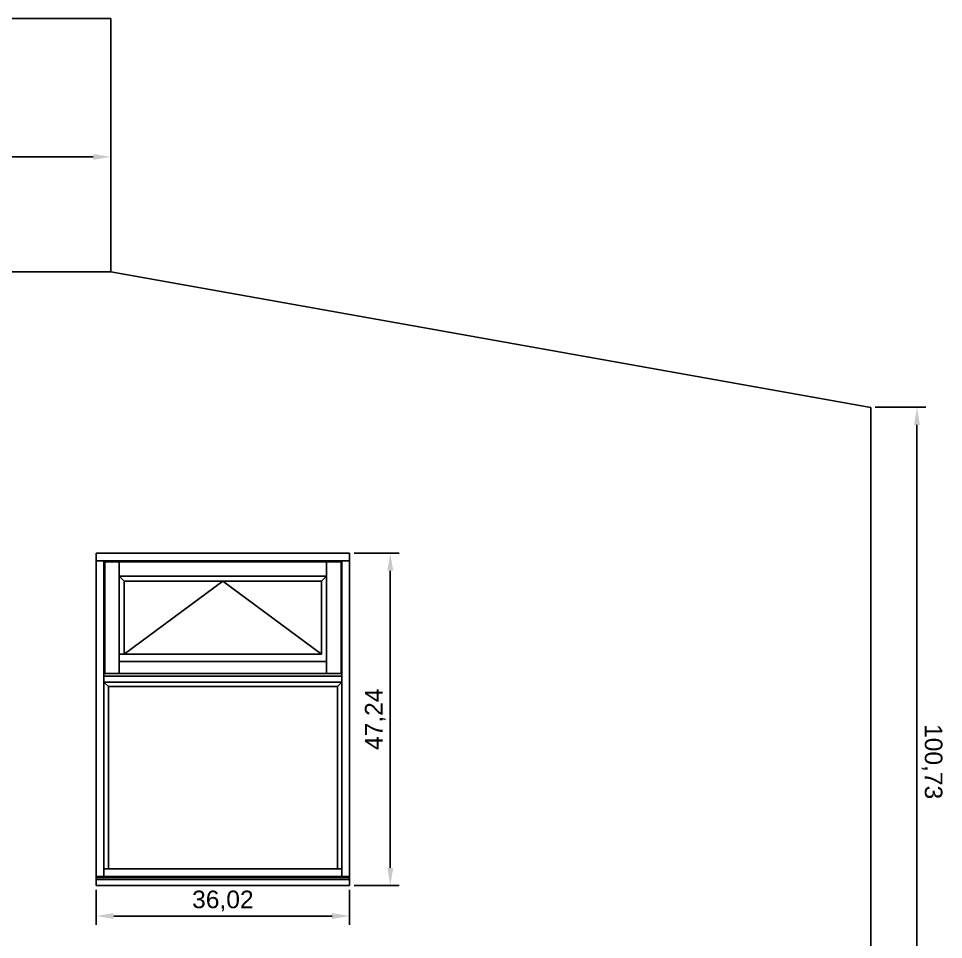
# Model space of a CAD drawing. Header units: inches. Extents: x -6116765 to 6074085, y -988255 to 3489801.
# Drawn here: x 388.9 to 520.3, y 124.8 to 255.8 of the extents above; entities that cross this region are included whole.
import ezdxf

# ---------------------------------------------------------------- set-up
doc = ezdxf.new("R2010")
doc.units = ezdxf.units.IN
for name, color, linetype in [('measurements', 151, 'Continuous'), ('Wall', 7, 'Continuous'), ('Window', 5, 'Continuous')]:
    doc.layers.add(name, color=color, linetype=linetype)
doc.styles.get("Standard").update_dxf_attribs({"font": 'arial.ttf'})
doc.dimstyles.new('ISO-25', dxfattribs={"dimtxt": 2.5, "dimasz": 2.5, "dimexe": 1.25, "dimexo": 0.625, "dimtad": 1, "dimtxsty": 'Standard', "dimcen": 2.5, "dimadec": 0, "dimazin": 0, "dimtfac": 1, "dimtmove": 0, "dimatfit": 3, "dimfxl": 1, "dimarcsym": 0})

# ---------------------------------------------------------------- blocks, each defined once
blk = doc.blocks.new('Window 012')
for p, q in [((915, 1178.4), (0, 1178.4)), ((0, 1178.4), (0, 600)), ((915, 600), (915, 1178.4)), ((915, 1150.4), (0, 1150.4)), ((28, 1150.4), (28, 600)), ((884, 1147.4), (31, 1147.4)), ((31, 1147.4), (31, 743.4)), ((83, 1147.4), (83, 743.4)), ((832, 1147.4), (832, 743.4)), ((884, 743.4), (884, 1147.4)), ((887, 600), (887, 1150.4)), ((83, 1095.4), (832, 1095.4)), ((83, 1095.4), (101, 1077.4)), ((814, 1077.4), (101, 1077.4)), ((101, 1077.4), (101, 813.4)), ((101, 813.4), (457.5, 1077.4)), ((457.5, 1077.4), (814, 813.4)), ((814, 1077.4), (832, 1095.4)), ((814, 813.4), (814, 1077.4)), ((814, 813.4), (83, 813.4)), ((83, 787.2), (832, 787.2)), ((887, 734.7), (28, 734.7)), ((884, 743.4), (31, 743.4)), ((887, 712.4), (28, 712.4)), ((44, 696.4), (28, 712.4)), ((871, 696.4), (887, 712.4)), ((871, 696.4), (44, 696.4)), ((44, 696.4), (44, 600)), ((871, 696.4), (871, 600)), ((0, 600), (0, -21.6)), ((28, 600), (28, 10.6)), ((44, 600), (44, 38.4)), ((871, 600), (871, 38.4)), ((887, 10.6), (887, 600)), ((915, -21.6), (915, 600)), ((887, 38.4), (28, 38.4)), ((915, 10.6), (0, 10.6)), ((0, 8.9), (915, 8.9)), ((0, 7.5), (915, 7.5)), ((0, 0), (915, 0)), ((0, -21.6), (915, -21.6))]:
    blk.add_line(p, q)
blk = doc.blocks.new('*D428')
at = {"layer": 'Defpoints', "color": 0, "transparency": 16777216}
for p in [(509.99, 200.49), (510, 99.76), (516.55, 99.76)]:
    blk.add_point(p, dxfattribs=at)
at = {"layer": 'measurements', "color": 0, "lineweight": -2, "transparency": 16777216}
for p, q in [((510.62, 200.49), (517.79, 200.49)), ((516.54, 197.99), (516.55, 102.26)), ((510.63, 99.76), (517.8, 99.76))]:
    blk.add_line(p, q, dxfattribs=at)
at = {"layer": 'measurements', "color": 0, "transparency": 16777216}
for points in [[(516.96, 197.99), (516.13, 197.99), (516.54, 200.49)], [(516.97, 102.26), (516.14, 102.26), (516.55, 99.76)]]:
    blk.add_solid(points, dxfattribs=at)
at = {"layer": 'measurements', "color": 0, "transparency": 16777216, "insert": (518.68, 150.12), "char_height": 2.5, "attachment_point": 5, "rotation": 270.0067}
blk.add_mtext('100,73', dxfattribs=at)
blk = doc.blocks.new('*D434')
at = {"layer": 'Defpoints', "color": 0, "transparency": 16777216}
for p in [(435.92, 179.76), (435.92, 132.51), (441.7, 132.51)]:
    blk.add_point(p, dxfattribs=at)
at = {"layer": 'measurements', "color": 0, "lineweight": -2, "transparency": 16777216}
for p, q in [((436.55, 179.76), (442.95, 179.76)), ((441.7, 177.26), (441.7, 135.01)), ((436.55, 132.51), (442.95, 132.51))]:
    blk.add_line(p, q, dxfattribs=at)
at = {"layer": 'measurements', "color": 0, "transparency": 16777216}
for points in [[(441.29, 177.26), (442.12, 177.26), (441.7, 179.76)], [(441.29, 135.01), (442.12, 135.01), (441.7, 132.51)]]:
    blk.add_solid(points, dxfattribs=at)
at = {"layer": 'measurements', "color": 0, "transparency": 16777216, "insert": (439.58, 156.14), "char_height": 2.5, "attachment_point": 5, "rotation": 90}
blk.add_mtext('47,24', dxfattribs=at)
blk = doc.blocks.new('*D435')
at = {"layer": 'Defpoints', "color": 0, "transparency": 16777216}
for p in [(399.9, 132.51), (435.92, 132.51), (435.92, 128.18)]:
    blk.add_point(p, dxfattribs=at)
at = {"layer": 'measurements', "color": 0, "lineweight": -2, "transparency": 16777216}
for p, q in [((399.9, 131.89), (399.9, 126.93)), ((435.92, 131.89), (435.92, 126.93)), ((402.4, 128.18), (433.42, 128.18))]:
    blk.add_line(p, q, dxfattribs=at)
at = {"layer": 'measurements', "color": 0, "transparency": 16777216}
for points in [[(402.4, 128.59), (402.4, 127.76), (399.9, 128.18)], [(433.42, 128.59), (433.42, 127.76), (435.92, 128.18)]]:
    blk.add_solid(points, dxfattribs=at)
at = {"layer": 'measurements', "color": 0, "transparency": 16777216, "insert": (417.91, 130.31), "char_height": 2.5, "attachment_point": 5}
blk.add_mtext('36,02', dxfattribs=at)
blk = doc.blocks.new('*D442')
at = {"layer": 'Defpoints', "color": 0, "transparency": 16777216}
for p in [(257.99, 236.09), (257.99, 219.76), (401.99, 219.76)]:
    blk.add_point(p, dxfattribs=at)
at = {"layer": 'measurements', "color": 0, "lineweight": -2, "transparency": 16777216}
for p, q in [((257.99, 220.38), (257.99, 237.34)), ((401.99, 220.38), (401.99, 237.34)), ((399.49, 236.09), (260.49, 236.09))]:
    blk.add_line(p, q, dxfattribs=at)
at = {"layer": 'measurements', "color": 0, "transparency": 16777216}
for points in [[(260.49, 236.5), (260.49, 235.67), (257.99, 236.09)], [(399.49, 236.5), (399.49, 235.67), (401.99, 236.09)]]:
    blk.add_solid(points, dxfattribs=at)
at = {"layer": 'measurements', "color": 0, "transparency": 16777216, "insert": (329.99, 237.97), "char_height": 2.5, "attachment_point": 5}
blk.add_mtext('144', dxfattribs=at)

msp = doc.modelspace()

# ---------------------------------------------------------------- linework, layer by layer
at = {"layer": 'Wall'}
for p, q in [((329.992, 255.759), (401.992, 255.759)), ((401.992, 255.759), (401.992, 219.759)), ((401.992, 219.759), (509.992, 200.486))]:
    msp.add_line(p, q, dxfattribs=at)
for points in [[(401.992, 219.759), (257.992, 219.759)], [(149.992, 200.486), (149.992, 99.759), (509.992, 99.759), (509.992, 200.486)]]:
    msp.add_lwpolyline(points, dxfattribs=at)
at = {"layer": 'Window'}
msp.add_line((399.901, 179.759), (431.791, 179.759), dxfattribs=at)

# ---------------------------------------------------------------- block references
at = {"layer": 'Window', "xscale": 0.03937007874015748, "yscale": 0.03937007874015748, "zscale": 0.03937007874015748}
msp.add_blockref('Window 012', (399.901, 133.365), dxfattribs=at)

# ---------------------------------------------------------------- dimensions: what is measured, and where the dimension line sits
at = {"layer": 'measurements'}
for base, p1, p2, picture, middle in [((257.992, 236.087), (401.992, 219.759), (257.992, 219.759), '*D442', (329.992, 237.967)), ((435.925, 128.178), (399.901, 132.515), (435.925, 132.515), '*D435', (417.913, 130.305))]:
    dim = msp.add_linear_dim(base=base, p1=p1, p2=p2, dimstyle='ISO-25', dxfattribs=at)
    dim.commit()
    dim.dimension.update_dxf_attribs({"geometry": picture, "text_midpoint": middle})
dim = msp.add_aligned_dim(p1=(509.992, 200.486), p2=(510.004, 99.759), distance=6.55, dimstyle='ISO-25', dxfattribs=at)
dim.commit()
dim.dimension.update_dxf_attribs({"geometry": '*D428', "text_midpoint": (518.675, 150.123)})
dim = msp.add_linear_dim(base=(441.703, 132.515), p1=(435.925, 179.759), p2=(435.925, 132.515), angle=90, dimstyle='ISO-25', dxfattribs=at)
dim.commit()
dim.dimension.update_dxf_attribs({"geometry": '*D434', "text_midpoint": (439.576, 156.137)})

doc.saveas('drawing.dxf')
